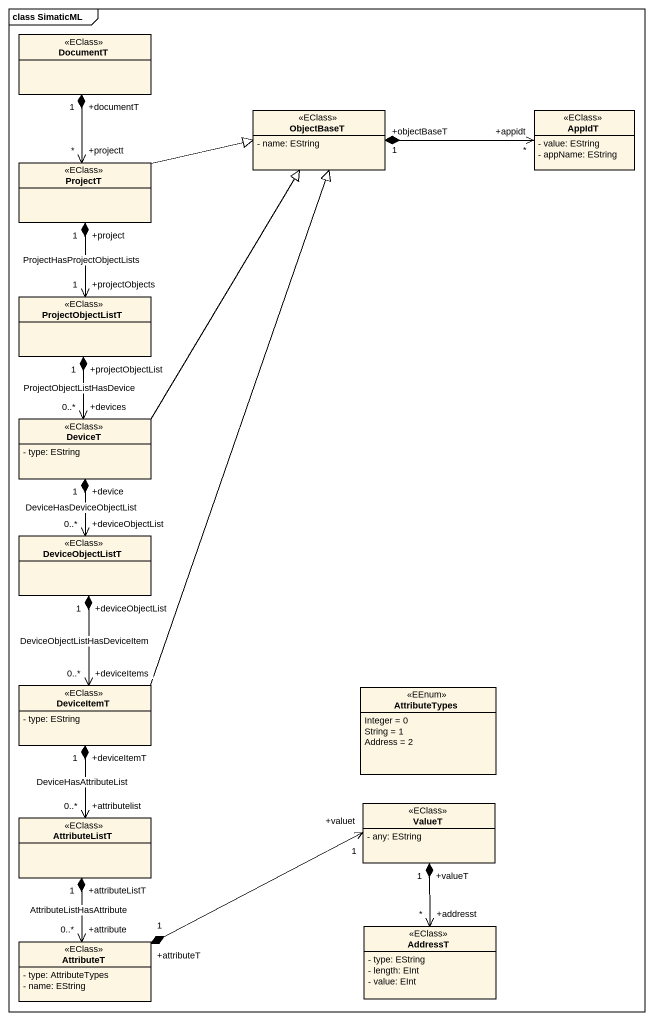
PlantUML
@startuml
mainframe class SimaticML
hide circle
hide empty members
skinparam classAttributeIconSize 0
class DocumentT <<EClass>>
class ObjectBaseT <<EClass>> {
  - name: EString
}
class AppIdT <<EClass>> {
  - value: EString
  - appName: EString
}
class ProjectT <<EClass>>
class ProjectObjectListT <<EClass>>
class DeviceT <<EClass>> {
  - type: EString
}
class DeviceObjectListT <<EClass>>
class DeviceItemT <<EClass>> {
  - type: EString
}
class AttributeTypes <<EEnum>> {
  Integer = 0
  String = 1
  Address = 2
}
class ValueT <<EClass>> {
  - any: EString
}
class AttributeListT <<EClass>>
class AddressT <<EClass>> {
  - type: EString
  - length: EInt
  - value: EInt
}
class AttributeT <<EClass>> {
  - type: AttributeTypes
  - name: EString
}
DocumentT "+documentT\n1" *--> "+projectt\n*" ProjectT
ObjectBaseT "+objectBaseT\n1" *-right-> "+appidt\n*" AppIdT
ProjectT -right-|> ObjectBaseT
ProjectT "+project\n1" *--> "+projectObjects\n1" ProjectObjectListT : ProjectHasProjectObjectLists
ProjectObjectListT "+projectObjectList\n1" *--> "+devices\n0..*" DeviceT : ProjectObjectListHasDevice
DeviceT -up-|> ObjectBaseT
DeviceT "+device\n1" *--> "+deviceObjectList\n0..*" DeviceObjectListT : DeviceHasDeviceObjectList
DeviceObjectListT "+deviceObjectList\n1" *--> "+deviceItems\n0..*" DeviceItemT : DeviceObjectListHasDeviceItem
DeviceItemT -up-|> ObjectBaseT
DeviceItemT "+deviceItemT\n1" *--> "+attributelist\n0..*" AttributeListT : DeviceHasAttributeList
ValueT "+valueT\n1" *--> "+addresst\n*" AddressT
AttributeListT "+attributeListT\n1" *--> "+attribute\n0..*" AttributeT : AttributeListHasAttribute
AttributeT "+attributeT\n1" *-right-> "+valuet\n1" ValueT
@enduml
